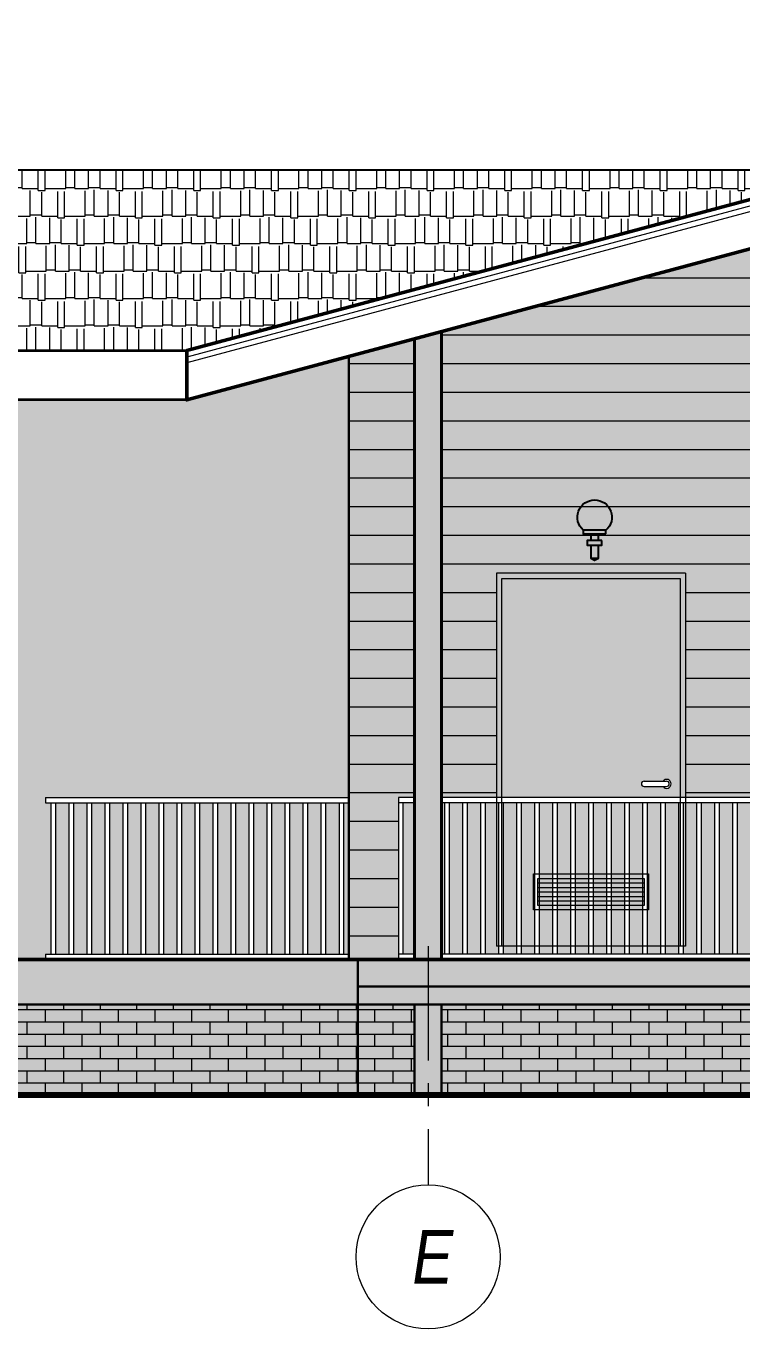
# Model space of a CAD drawing. Header units: millimetres. Extents: x 1582001 to 3303937, y 226471 to 491235.
# Drawn here: x 1779293 to 1783268, y 422076 to 429307 of the extents above; entities that cross this region are included whole.
import ezdxf
from ezdxf.enums import TextEntityAlignment as Align

# ---------------------------------------------------------------- set-up
doc = ezdxf.new("R2010")
doc.units = ezdxf.units.MM
doc.linetypes.add('CENTER', pattern=[50.8, 31.75, -6.35, 6.35, -6.35])
doc.layers.add('Fasad', color=7, linetype='Continuous')
for name, color, linetype, lineweight in [('Интерьер - Лестница_Ном_пера__1', 7, 'Continuous', 13), ('Конструктивный - Несущий_Ном_пера__1', 7, 'Continuous', 13), ('Кровля', 232, 'Continuous', 25), ('Лестница', 74, 'Continuous', 25), ('Оболочка - Крыша_Ном_пера__1', 7, 'Continuous', 13), ('Оси', 251, 'CENTER', 9), ('Размеры', 7, 'Continuous', 18), ('тонко', 200, 'Continuous', 13)]:
    doc.layers.add(name, color=color, linetype=linetype, lineweight=lineweight)
doc.styles.add('GOST 2.304', font='ARIALNI.TTF', dxfattribs={"width": 0.98, "height": 300})
pattern_1 = [(0, (195253.23, 28032.804), (0, 67.7418), []), (90, (195253.23, 28032.8), (-101.6, 67.7418), [67.7418, -67.7418])]

# ---------------------------------------------------------------- blocks, each defined once
blk = doc.blocks.new('Фонарь 4')
blk.add_lwpolyline([(-40.9, 112.3), (40.9, 112.3), (40.9, 86.3), (-40.9, 86.3)], close=True)
for points in [[(-21, 11.9), (21, 11.9)], [(-21, 11.9), (0, 0), (21, 11.9)]]:
    blk.add_lwpolyline(points)
at = {"layer": 'Fasad'}
for p, q in [((-21, 112.3), (-21, 147.7)), ((21, 147.7), (21, 112.3)), ((-21, 11.9), (-21, 86.3)), ((21, 86.3), (21, 11.9))]:
    blk.add_line(p, q, dxfattribs=at)
blk.add_lwpolyline([(-63, 147.7), (-63, 168.7), (63, 168.7), (63, 147.7)], close=True, dxfattribs=at)
blk.add_arc((0, 240.9), 95.8, 311.1121, 228.8879, dxfattribs=at)

msp = doc.modelspace()

# ---------------------------------------------------------------- hatches: boundary and pattern name
at = {"lineweight": 18, "ltscale": 100, "true_color": 0x4c2f26}
h = msp.add_hatch(dxfattribs=at)
h.set_pattern_fill('AR-RSHKE', color=29, scale=0.5, style=0)
h.set_pattern_definition([(0, (147035.77, 159418.19), (323.85, 152.4), [76.2, -63.5, 88.9, -38.1, 114.3, -50.8]), (0, (147111.97, 159424.54), (323.85, 152.4), [63.5, -241.3, 50.8, -76.2]), (0, (147264.37, 159408.67), (323.85, 152.4), [38.1, -393.7]), (90, (147035.77, 159418.19), (-107.95, 152.4), [146.05, -463.55]), (90, (147111.97, 159418.19), (-107.95, 152.4), [142.875, -466.725]), (90, (147175.47, 159418.19), (-107.95, 152.4), [133.35, -476.25]), (90, (147264.37, 159408.67), (-107.95, 152.4), [146.05, -463.55]), (90, (147302.47, 159408.67), (-107.95, 152.4), [146.05, -463.55]), (90, (147416.77, 159418.19), (-107.95, 152.4), [139.7, -469.9])])
h.paths.add_polyline_path([(1777485.1, 428508.1), (1783925.1, 428508.1), (1780185.1, 427506), (1777485.1, 427506)])
at = {"lineweight": -3, "ltscale": 100, "true_color": 0xffe3c7}
h = msp.add_hatch(color=254, dxfattribs=at)
h.paths.add_polyline_path([(1781600.1, 427610.8), (1781450.1, 427570.6), (1781450.1, 424126.3), (1781600.1, 424126.3)])
h.paths.add_polyline_path([(1784550.1, 428186.3), (1783748.1, 428186.3), (1781600.1, 427610.8), (1781600.1, 425026.1), (1781905.4, 425026.1), (1781905.4, 426271.3), (1782954.9, 426271.3), (1782954.9, 425026.1), (1784550.1, 425026.1)])
h.paths.add_polyline_path([(1781450.1, 427570.6), (1781085.1, 427472.8), (1781085.1, 424126.3), (1781135.1, 424126.3), (1781360.1, 424126.3), (1781360.1, 425026.1), (1781450.1, 425026.1)])
h = msp.add_hatch(color=254, dxfattribs=at)
h.paths.add_polyline_path([(1778450.1, 427231.6), (1778085.1, 427231.6), (1778085.1, 424126.3), (1778450.1, 424126.3)])
h.paths.add_polyline_path([(1781085.1, 427472.8), (1780185.1, 427231.6), (1778600.1, 427231.6), (1778600.1, 424126.3), (1779400.1, 424126.3), (1779400.1, 424155.6), (1779430.6, 424155.6), (1779430.6, 424996.8), (1779400.1, 424996.8), (1779400.1, 425026.1), (1781085.1, 425026.1)])
at = {"lineweight": -3, "ltscale": 100}
h = msp.add_hatch(color=32, dxfattribs=at)
h.paths.add_polyline_path([(1782924.9, 426241.3), (1781935.4, 426241.3), (1781935.4, 425026.1), (1782924.9, 425026.1)], flags=17)
h.paths.add_polyline_path([(1782724.9, 425116.3), (1782829.9, 425116.3, -3), (1782829.9, 425086.3), (1782724.9, 425086.3, -1)], flags=16)
h.paths.add_polyline_path([(1781935.4, 426241.3), (1782924.9, 426241.3), (1782924.9, 425026.1), (1782954.9, 425026.1), (1782954.9, 426271.3), (1781905.4, 426271.3), (1781905.4, 425026.1), (1781935.4, 425026.1)])
at = {"lineweight": -3, "ltscale": 100, "true_color": 0xffe3c7}
h = msp.add_hatch(color=254, dxfattribs=at)
h.paths.add_polyline_path([(1781030.6, 424996.8), (1780955.6, 424996.8), (1780955.6, 424155.6), (1781030.6, 424155.6)])
h.paths.add_polyline_path([(1781085.1, 424996.8), (1781055.6, 424996.8), (1781055.6, 424155.6), (1781085.1, 424155.6)])
h.paths.add_polyline_path([(1780930.6, 424996.8), (1780855.6, 424996.8), (1780855.6, 424155.6), (1780930.6, 424155.6)])
h.paths.add_polyline_path([(1780830.6, 424996.8), (1780755.6, 424996.8), (1780755.6, 424155.6), (1780830.6, 424155.6)])
h.paths.add_polyline_path([(1780730.6, 424996.8), (1780655.6, 424996.8), (1780655.6, 424155.6), (1780730.6, 424155.6)])
h.paths.add_polyline_path([(1780630.6, 424996.8), (1780555.6, 424996.8), (1780555.6, 424155.6), (1780630.6, 424155.6)])
h.paths.add_polyline_path([(1780530.6, 424996.8), (1780455.6, 424996.8), (1780455.6, 424155.6), (1780530.6, 424155.6)])
h.paths.add_polyline_path([(1780430.6, 424996.8), (1780355.6, 424996.8), (1780355.6, 424155.6), (1780430.6, 424155.6)])
h.paths.add_polyline_path([(1780330.6, 424996.8), (1780255.6, 424996.8), (1780255.6, 424155.6), (1780330.6, 424155.6)])
h.paths.add_polyline_path([(1780230.6, 424996.8), (1780155.6, 424996.8), (1780155.6, 424155.6), (1780230.6, 424155.6)])
h.paths.add_polyline_path([(1780130.6, 424996.8), (1780055.6, 424996.8), (1780055.6, 424155.6), (1780130.6, 424155.6)])
h.paths.add_polyline_path([(1780030.6, 424996.8), (1779955.6, 424996.8), (1779955.6, 424155.6), (1780030.6, 424155.6)])
h.paths.add_polyline_path([(1779930.6, 424996.8), (1779855.6, 424996.8), (1779855.6, 424155.6), (1779930.6, 424155.6)])
h.paths.add_polyline_path([(1779830.6, 424996.8), (1779755.6, 424996.8), (1779755.6, 424155.6), (1779830.6, 424155.6)])
h.paths.add_polyline_path([(1779730.6, 424996.8), (1779655.6, 424996.8), (1779655.6, 424155.6), (1779730.6, 424155.6)])
h.paths.add_polyline_path([(1779630.6, 424996.8), (1779555.6, 424996.8), (1779555.6, 424155.6), (1779630.6, 424155.6)])
h.paths.add_polyline_path([(1779530.6, 424996.8), (1779455.6, 424996.8), (1779455.6, 424155.6), (1779530.6, 424155.6)])
h = msp.add_hatch(color=254, dxfattribs=at)
h.paths.add_polyline_path([(1781905.4, 424996.8), (1781841.7, 424996.8), (1781841.7, 424155.6), (1781916.7, 424155.6), (1781916.7, 424201.3), (1781905.4, 424201.3)])
h.paths.add_polyline_path([(1781816.7, 424996.8), (1781741.7, 424996.8), (1781741.7, 424155.6), (1781816.7, 424155.6)])
h.paths.add_polyline_path([(1781716.7, 424996.8), (1781641.7, 424996.8), (1781641.7, 424155.6), (1781716.7, 424155.6)])
h.paths.add_polyline_path([(1781450.1, 424996.8), (1781385.1, 424996.8), (1781385.1, 424155.6), (1781450.1, 424155.6)])
msp.add_hatch(color=254, dxfattribs=at).paths.add_polyline_path([(1781616.7, 424996.8), (1781600.1, 424996.8), (1781600.1, 424155.6), (1781616.7, 424155.6)])
at = {"lineweight": -3, "ltscale": 100}
msp.add_hatch(color=32, dxfattribs=at).paths.add_polyline_path([(1781916.7, 424996.8), (1781905.4, 424996.8), (1781905.4, 424201.3), (1781916.7, 424201.3)])
h = msp.add_hatch(color=32, dxfattribs=at)
h.paths.add_polyline_path([(1782954.9, 424996.8), (1782941.7, 424996.8), (1782941.7, 424201.3), (1782954.9, 424201.3)])
h.paths.add_polyline_path([(1782916.7, 424996.8), (1782841.7, 424996.8), (1782841.7, 424201.3), (1782916.7, 424201.3)])
h.paths.add_polyline_path([(1782816.7, 424996.8), (1782741.7, 424996.8), (1782741.7, 424601.3), (1782749.9, 424601.3), (1782749.9, 424401.3), (1782741.7, 424401.3), (1782741.7, 424201.3), (1782816.7, 424201.3)])
h.paths.add_polyline_path([(1782716.7, 424996.8), (1782641.7, 424996.8), (1782641.7, 424601.3), (1782716.7, 424601.3)])
h.paths.add_polyline_path([(1782616.7, 424996.8), (1782541.7, 424996.8), (1782541.7, 424601.3), (1782616.7, 424601.3)])
h.paths.add_polyline_path([(1782516.7, 424996.8), (1782441.7, 424996.8), (1782441.7, 424601.3), (1782516.7, 424601.3)])
h.paths.add_polyline_path([(1782416.7, 424996.8), (1782341.7, 424996.8), (1782341.7, 424601.3), (1782416.7, 424601.3)])
h.paths.add_polyline_path([(1782316.7, 424996.8), (1782241.7, 424996.8), (1782241.7, 424601.3), (1782316.7, 424601.3)])
h.paths.add_polyline_path([(1782216.7, 424996.8), (1782141.7, 424996.8), (1782141.7, 424601.3), (1782216.7, 424601.3)])
h.paths.add_polyline_path([(1782116.7, 424996.8), (1782041.7, 424996.8), (1782041.7, 424201.3), (1782116.7, 424201.3), (1782116.7, 424401.3), (1782110.4, 424401.3), (1782110.4, 424601.3), (1782116.7, 424601.3)])
h.paths.add_polyline_path([(1782016.7, 424996.8), (1781941.7, 424996.8), (1781941.7, 424201.3), (1782016.7, 424201.3)])
h.paths.add_polyline_path([(1782216.7, 424401.3), (1782141.7, 424401.3), (1782141.7, 424201.3), (1782216.7, 424201.3)])
h.paths.add_polyline_path([(1782316.7, 424401.3), (1782241.7, 424401.3), (1782241.7, 424201.3), (1782316.7, 424201.3)])
h.paths.add_polyline_path([(1782416.7, 424401.3), (1782341.7, 424401.3), (1782341.7, 424201.3), (1782416.7, 424201.3)])
h.paths.add_polyline_path([(1782516.7, 424401.3), (1782441.7, 424401.3), (1782441.7, 424201.3), (1782516.7, 424201.3)])
h.paths.add_polyline_path([(1782616.7, 424401.3), (1782541.7, 424401.3), (1782541.7, 424201.3), (1782616.7, 424201.3)])
h.paths.add_polyline_path([(1782716.7, 424401.3), (1782641.7, 424401.3), (1782641.7, 424201.3), (1782716.7, 424201.3)])
at = {"lineweight": -3, "ltscale": 100, "true_color": 0xffe3c7}
h = msp.add_hatch(color=254, dxfattribs=at)
h.paths.add_polyline_path([(1784516.7, 424996.8), (1784441.7, 424996.8), (1784441.7, 424155.6), (1784516.7, 424155.6)])
h.paths.add_polyline_path([(1784416.7, 424996.8), (1784341.7, 424996.8), (1784341.7, 424155.6), (1784416.7, 424155.6)])
h.paths.add_polyline_path([(1784316.7, 424996.8), (1784241.7, 424996.8), (1784241.7, 424155.6), (1784316.7, 424155.6)])
h.paths.add_polyline_path([(1784216.7, 424996.8), (1784141.7, 424996.8), (1784141.7, 424155.6), (1784216.7, 424155.6)])
h.paths.add_polyline_path([(1784116.7, 424996.8), (1784041.7, 424996.8), (1784041.7, 424155.6), (1784116.7, 424155.6)])
h.paths.add_polyline_path([(1784016.7, 424996.8), (1783941.7, 424996.8), (1783941.7, 424155.6), (1784016.7, 424155.6)])
h.paths.add_polyline_path([(1783916.7, 424996.8), (1783841.7, 424996.8), (1783841.7, 424155.6), (1783916.7, 424155.6)])
h.paths.add_polyline_path([(1783816.7, 424996.8), (1783741.7, 424996.8), (1783741.7, 424155.6), (1783816.7, 424155.6)])
h.paths.add_polyline_path([(1783716.7, 424996.8), (1783641.7, 424996.8), (1783641.7, 424155.6), (1783716.7, 424155.6)])
h.paths.add_polyline_path([(1783616.7, 424996.8), (1783541.7, 424996.8), (1783541.7, 424155.6), (1783616.7, 424155.6)])
h.paths.add_polyline_path([(1783516.7, 424996.8), (1783441.7, 424996.8), (1783441.7, 424155.6), (1783516.7, 424155.6)])
h.paths.add_polyline_path([(1783416.7, 424996.8), (1783341.7, 424996.8), (1783341.7, 424155.6), (1783416.7, 424155.6)])
h.paths.add_polyline_path([(1783316.7, 424996.8), (1783241.7, 424996.8), (1783241.7, 424155.6), (1783316.7, 424155.6)])
h.paths.add_polyline_path([(1783216.7, 424996.8), (1783141.7, 424996.8), (1783141.7, 424155.6), (1783216.7, 424155.6)])
h.paths.add_polyline_path([(1783116.7, 424996.8), (1783041.7, 424996.8), (1783041.7, 424155.6), (1783116.7, 424155.6)])
h.paths.add_polyline_path([(1783016.7, 424996.8), (1782954.9, 424996.8), (1782954.9, 424201.3), (1782941.7, 424201.3), (1782941.7, 424155.6), (1783016.7, 424155.6)])
at = {"lineweight": -3, "ltscale": 100}
h = msp.add_hatch(color=255, dxfattribs=at)
h.paths.add_polyline_path([(1782216.7, 424601.3), (1782141.7, 424601.3), (1782141.7, 424576.3), (1782216.7, 424576.3)])
h.paths.add_polyline_path([(1782116.7, 424601.3), (1782110.4, 424601.3), (1782110.4, 424401.3), (1782116.7, 424401.3)])
h.paths.add_polyline_path([(1782316.7, 424601.3), (1782241.7, 424601.3), (1782241.7, 424576.3), (1782316.7, 424576.3)])
h.paths.add_polyline_path([(1782416.7, 424601.3), (1782341.7, 424601.3), (1782341.7, 424576.3), (1782416.7, 424576.3)])
h.paths.add_polyline_path([(1782516.7, 424601.3), (1782441.7, 424601.3), (1782441.7, 424576.3), (1782516.7, 424576.3)])
h.paths.add_polyline_path([(1782616.7, 424601.3), (1782541.7, 424601.3), (1782541.7, 424576.3), (1782616.7, 424576.3)])
h.paths.add_polyline_path([(1782716.7, 424601.3), (1782641.7, 424601.3), (1782641.7, 424576.3), (1782716.7, 424576.3)])
h.paths.add_polyline_path([(1782749.9, 424601.3), (1782741.7, 424601.3), (1782741.7, 424401.3), (1782749.9, 424401.3)])
h.paths.add_polyline_path([(1782716.7, 424426.3), (1782641.7, 424426.3), (1782641.7, 424401.3), (1782716.7, 424401.3)])
h.paths.add_polyline_path([(1782616.7, 424426.3), (1782541.7, 424426.3), (1782541.7, 424401.3), (1782616.7, 424401.3)])
h.paths.add_polyline_path([(1782516.7, 424426.3), (1782441.7, 424426.3), (1782441.7, 424401.3), (1782516.7, 424401.3)])
h.paths.add_polyline_path([(1782416.7, 424426.3), (1782341.7, 424426.3), (1782341.7, 424401.3), (1782416.7, 424401.3)])
h.paths.add_polyline_path([(1782316.7, 424426.3), (1782241.7, 424426.3), (1782241.7, 424401.3), (1782316.7, 424401.3)])
h.paths.add_polyline_path([(1782216.7, 424426.3), (1782141.7, 424426.3), (1782141.7, 424401.3), (1782216.7, 424401.3)])
h.paths.add_polyline_path([(1782216.7, 424451.3), (1782141.7, 424451.3), (1782141.7, 424426.3), (1782216.7, 424426.3)])
h.paths.add_polyline_path([(1782216.7, 424476.3), (1782141.7, 424476.3), (1782141.7, 424451.3), (1782216.7, 424451.3)])
h.paths.add_polyline_path([(1782216.7, 424501.3), (1782141.7, 424501.3), (1782141.7, 424476.3), (1782216.7, 424476.3)])
h.paths.add_polyline_path([(1782216.7, 424526.3), (1782141.7, 424526.3), (1782141.7, 424501.3), (1782216.7, 424501.3)])
h.paths.add_polyline_path([(1782216.7, 424551.3), (1782141.7, 424551.3), (1782141.7, 424526.3), (1782216.7, 424526.3)])
h.paths.add_polyline_path([(1782216.7, 424576.3), (1782141.7, 424576.3), (1782141.7, 424551.3), (1782216.7, 424551.3)])
h.paths.add_polyline_path([(1782316.7, 424576.3), (1782241.7, 424576.3), (1782241.7, 424551.3), (1782316.7, 424551.3)])
h.paths.add_polyline_path([(1782316.7, 424551.3), (1782241.7, 424551.3), (1782241.7, 424526.3), (1782316.7, 424526.3)])
h.paths.add_polyline_path([(1782316.7, 424526.3), (1782241.7, 424526.3), (1782241.7, 424501.3), (1782316.7, 424501.3)])
h.paths.add_polyline_path([(1782316.7, 424501.3), (1782241.7, 424501.3), (1782241.7, 424476.3), (1782316.7, 424476.3)])
h.paths.add_polyline_path([(1782316.7, 424476.3), (1782241.7, 424476.3), (1782241.7, 424451.3), (1782316.7, 424451.3)])
h.paths.add_polyline_path([(1782316.7, 424451.3), (1782241.7, 424451.3), (1782241.7, 424426.3), (1782316.7, 424426.3)])
h.paths.add_polyline_path([(1782416.7, 424451.3), (1782341.7, 424451.3), (1782341.7, 424426.3), (1782416.7, 424426.3)])
h.paths.add_polyline_path([(1782416.7, 424476.3), (1782341.7, 424476.3), (1782341.7, 424451.3), (1782416.7, 424451.3)])
h.paths.add_polyline_path([(1782416.7, 424501.3), (1782341.7, 424501.3), (1782341.7, 424476.3), (1782416.7, 424476.3)])
h.paths.add_polyline_path([(1782416.7, 424526.3), (1782341.7, 424526.3), (1782341.7, 424501.3), (1782416.7, 424501.3)])
h.paths.add_polyline_path([(1782416.7, 424551.3), (1782341.7, 424551.3), (1782341.7, 424526.3), (1782416.7, 424526.3)])
h.paths.add_polyline_path([(1782416.7, 424576.3), (1782341.7, 424576.3), (1782341.7, 424551.3), (1782416.7, 424551.3)])
h.paths.add_polyline_path([(1782516.7, 424576.3), (1782441.7, 424576.3), (1782441.7, 424551.3), (1782516.7, 424551.3)])
h.paths.add_polyline_path([(1782516.7, 424551.3), (1782441.7, 424551.3), (1782441.7, 424526.3), (1782516.7, 424526.3)])
h.paths.add_polyline_path([(1782516.7, 424526.3), (1782441.7, 424526.3), (1782441.7, 424501.3), (1782516.7, 424501.3)])
h.paths.add_polyline_path([(1782516.7, 424501.3), (1782441.7, 424501.3), (1782441.7, 424476.3), (1782516.7, 424476.3)])
h.paths.add_polyline_path([(1782516.7, 424476.3), (1782441.7, 424476.3), (1782441.7, 424451.3), (1782516.7, 424451.3)])
h.paths.add_polyline_path([(1782516.7, 424451.3), (1782441.7, 424451.3), (1782441.7, 424426.3), (1782516.7, 424426.3)])
h.paths.add_polyline_path([(1782616.7, 424451.3), (1782541.7, 424451.3), (1782541.7, 424426.3), (1782616.7, 424426.3)])
h.paths.add_polyline_path([(1782616.7, 424476.3), (1782541.7, 424476.3), (1782541.7, 424451.3), (1782616.7, 424451.3)])
h.paths.add_polyline_path([(1782616.7, 424501.3), (1782541.7, 424501.3), (1782541.7, 424476.3), (1782616.7, 424476.3)])
h.paths.add_polyline_path([(1782616.7, 424526.3), (1782541.7, 424526.3), (1782541.7, 424501.3), (1782616.7, 424501.3)])
h.paths.add_polyline_path([(1782616.7, 424551.3), (1782541.7, 424551.3), (1782541.7, 424526.3), (1782616.7, 424526.3)])
h.paths.add_polyline_path([(1782616.7, 424576.3), (1782541.7, 424576.3), (1782541.7, 424551.3), (1782616.7, 424551.3)])
h.paths.add_polyline_path([(1782716.7, 424576.3), (1782641.7, 424576.3), (1782641.7, 424551.3), (1782716.7, 424551.3)])
h.paths.add_polyline_path([(1782716.7, 424551.3), (1782641.7, 424551.3), (1782641.7, 424526.3), (1782716.7, 424526.3)])
h.paths.add_polyline_path([(1782716.7, 424526.3), (1782641.7, 424526.3), (1782641.7, 424501.3), (1782716.7, 424501.3)])
h.paths.add_polyline_path([(1782716.7, 424501.3), (1782641.7, 424501.3), (1782641.7, 424476.3), (1782716.7, 424476.3)])
h.paths.add_polyline_path([(1782716.7, 424476.3), (1782641.7, 424476.3), (1782641.7, 424451.3), (1782716.7, 424451.3)])
h.paths.add_polyline_path([(1782716.7, 424451.3), (1782641.7, 424451.3), (1782641.7, 424426.3), (1782716.7, 424426.3)])
at = {"lineweight": -3, "ltscale": 100, "true_color": 0xffe3c7}
h = msp.add_hatch(color=254, dxfattribs=at)
h.paths.add_polyline_path([(1782916.7, 424201.3), (1782841.7, 424201.3), (1782841.7, 424155.6), (1782916.7, 424155.6)])
h.paths.add_polyline_path([(1782816.7, 424201.3), (1782741.7, 424201.3), (1782741.7, 424155.6), (1782816.7, 424155.6)])
h.paths.add_polyline_path([(1782716.7, 424201.3), (1782641.7, 424201.3), (1782641.7, 424155.6), (1782716.7, 424155.6)])
h.paths.add_polyline_path([(1782616.7, 424201.3), (1782541.7, 424201.3), (1782541.7, 424155.6), (1782616.7, 424155.6)])
h.paths.add_polyline_path([(1782516.7, 424201.3), (1782441.7, 424201.3), (1782441.7, 424155.6), (1782516.7, 424155.6)])
h.paths.add_polyline_path([(1782416.7, 424201.3), (1782341.7, 424201.3), (1782341.7, 424155.6), (1782416.7, 424155.6)])
h.paths.add_polyline_path([(1782316.7, 424201.3), (1782241.7, 424201.3), (1782241.7, 424155.6), (1782316.7, 424155.6)])
h.paths.add_polyline_path([(1782216.7, 424201.3), (1782141.7, 424201.3), (1782141.7, 424155.6), (1782216.7, 424155.6)])
h.paths.add_polyline_path([(1782116.7, 424201.3), (1782041.7, 424201.3), (1782041.7, 424155.6), (1782116.7, 424155.6)])
h.paths.add_polyline_path([(1782016.7, 424201.3), (1781941.7, 424201.3), (1781941.7, 424155.6), (1782016.7, 424155.6)])
at = {"lineweight": -3, "ltscale": 100, "true_color": 0xb83205}
h = msp.add_hatch(color=22, dxfattribs=at)
h.paths.add_polyline_path([(1778450.1, 424126.3), (1778085.1, 424126.3), (1778035.1, 424126.3), (1778035.1, 423976.3), (1778450.1, 423976.3)])
h.paths.add_polyline_path([(1778450.1, 423976.3), (1778085.1, 423976.3), (1778085.1, 423876.3), (1778450.1, 423876.3)])
h.paths.add_polyline_path([(1778450.1, 423876.3), (1778135.1, 423876.3), (1778135.1, 423376.3), (1778355.1, 423376.3), (1778355.1, 423476.3), (1778335.1, 423476.3), (1778335.1, 423526.3), (1778450.1, 423526.3)])
h.paths.add_polyline_path([(1778835.1, 423826.3), (1779105.1, 423826.3), (1779105.1, 423876.3), (1778600.1, 423876.3), (1778600.1, 423676.3), (1778855.1, 423676.3), (1778855.1, 423776.3), (1778835.1, 423776.3)])
h.paths.add_polyline_path([(1779105.1, 423926.3), (1779085.1, 423926.3), (1779085.1, 423976.3), (1778600.1, 423976.3), (1778600.1, 423876.3), (1779105.1, 423876.3)])
h.paths.add_polyline_path([(1779185.1, 424126.3), (1778600.1, 424126.3), (1778600.1, 423976.3), (1779185.1, 423976.3)])
h.paths.add_polyline_path([(1779185.1, 423806.3), (1778600.1, 423455.3), (1778600.1, 423376.3), (1778760, 423376.3), (1779185.1, 423631.4)])
h.paths.add_polyline_path([(1779185.1, 423631.4), (1778760, 423376.3), (1779185.1, 423376.3)], flags=17)
h.paths.add_polyline_path([(1781135.1, 423876.3), (1779185.1, 423876.3), (1779185.1, 423376.3), (1781135.1, 423376.3)])
h.paths.add_polyline_path([(1781135.1, 424126.3), (1779185.1, 424126.3), (1779185.1, 423876.3), (1781135.1, 423876.3)])
h.paths.add_polyline_path([(1781450.1, 423876.3), (1781135.1, 423876.3), (1781135.1, 423376.3), (1781450.1, 423376.3)])
h.paths.add_polyline_path([(1781525.1, 423976.3), (1781135.1, 423976.3), (1781135.1, 423876.3), (1781450.1, 423876.3), (1781525.1, 423876.3)])
h.paths.add_polyline_path([(1781525.1, 424126.3), (1781135.1, 424126.3), (1781135.1, 423976.3), (1781525.1, 423976.3)])
h.paths.add_polyline_path([(1786325.1, 424126.3), (1781525.1, 424126.3), (1781525.1, 423976.3), (1786325.1, 423976.3)])
h.paths.add_polyline_path([(1786325.1, 423976.3), (1781525.1, 423976.3), (1781525.1, 423876.3), (1786325.1, 423876.3)])
h.paths.add_polyline_path([(1784550.1, 423876.3), (1781600.1, 423876.3), (1781600.1, 423376.3), (1784550.1, 423376.3)])
h.paths.add_polyline_path([(1781600.1, 423876.3), (1781525.1, 423876.3), (1781525.1, 423376.3), (1781600.1, 423376.3)])
h.paths.add_polyline_path([(1781525.1, 423876.3), (1781450.1, 423876.3), (1781450.1, 423376.3), (1781525.1, 423376.3)])
h.paths.add_polyline_path([(1784700.1, 423876.3), (1784550.1, 423876.3), (1784550.1, 423376.3), (1784700.1, 423376.3)])
h.paths.add_polyline_path([(1786325.1, 423876.3), (1784700.1, 423876.3), (1784700.1, 423376.3), (1786325.1, 423376.3)])
at = {"layer": 'Конструктивный - Несущий_Ном_пера__1', "linetype": 'Continuous', "lineweight": 18, "true_color": 0x4c2f26}
h = msp.add_hatch(dxfattribs=at)
h.set_pattern_fill('ANSI31', color=29, scale=50, angle=315, style=0)
h.set_pattern_definition([(0, (147035.77, 160574.87), (4e-14, 158.75), [])])
h.paths.add_polyline_path([(1781450.1, 427570.6), (1781085.1, 427472.8), (1781085.1, 424126.3), (1781360.1, 424126.3), (1781360.1, 425026.1), (1781450.1, 425026.1)])
h.paths.add_polyline_path([(1788075.1, 428186.3), (1784700.1, 428186.3), (1784700.1, 425026.1), (1786073.5, 425026.1), (1786073.5, 424996.8), (1786041.7, 424996.8), (1786041.7, 424155.6), (1786073.5, 424155.6), (1786073.5, 424126.3), (1787010.1, 424126.3), (1787010.1, 426591.3), (1788060.1, 426591.3), (1788060.1, 424201.3), (1788075.1, 424201.3)])
h.paths.add_polyline_path([(1784550.1, 428186.3), (1783748.1, 428186.3), (1781600.1, 427610.8), (1781600.1, 425026.1), (1781905.4, 425026.1), (1781905.4, 426271.3), (1782954.9, 426271.3), (1782954.9, 425026.1), (1784550.1, 425026.1)])
h = msp.add_hatch(dxfattribs=at)
h.set_pattern_fill('AR-BRSTD', color=29, style=0)
h.set_pattern_definition(pattern_1)
h.paths.add_polyline_path([(1779185.1, 423376.3), (1781135.1, 423376.3), (1781135.1, 423876.3), (1779185.1, 423876.3)])
h = msp.add_hatch(dxfattribs=at)
h.set_pattern_fill('AR-BRSTD', color=29, style=0)
h.set_pattern_definition(pattern_1)
h.paths.add_polyline_path([(1781600.1, 423376.3), (1784550.1, 423376.3), (1784550.1, 423876.3), (1781600.1, 423876.3)])
h.paths.add_polyline_path([(1781450.1, 423376.3), (1781135.1, 423376.3), (1781135.1, 423876.3), (1781450.1, 423876.3)])

# ---------------------------------------------------------------- linework, layer by layer
at = {"lineweight": 30}
msp.add_line((1786325.1, 423976.3), (1781135.1, 423976.3), dxfattribs=at)
for points in [[(1781085.1, 427472.8), (1783748.1, 428186.3)], [(1786325.1, 424126.3), (1781085.1, 424126.3), (1781085.1, 427472.8)], [(1781135.1, 423876.3), (1781135.1, 424126.3)], [(1787825.1, 423876.3), (1788075.1, 423876.3), (1788075.1, 423376.3), (1781135.1, 423376.3), (1781135.1, 423876.3), (1786325.1, 423876.3)]]:
    msp.add_lwpolyline(points, dxfattribs=at)
at = {"color": 0, "lineweight": 40, "ltscale": 100}
for points in [[(1781600.1, 427610.8), (1781600.1, 424126.3)], [(1781450.1, 427570.6), (1781450.1, 424126.3)]]:
    msp.add_lwpolyline(points, dxfattribs=at)
for points in [[(1778085.1, 424126.3), (1778085.1, 427231.6), (1780185.1, 427231.6), (1781085.1, 427472.8), (1781085.1, 424126.3), (1778600.1, 424126.3)], [(1779185.1, 423876.3), (1781135.1, 423876.3), (1781135.1, 423376.3), (1778135.1, 423376.3), (1778135.1, 423876.3), (1778450.1, 423876.3)], [(1779185.1, 423876.3), (1786325.1, 423876.3)]]:
    msp.add_lwpolyline(points)
at = {"color": 0, "lineweight": -3, "ltscale": 100}
msp.add_lwpolyline([(1779185.1, 423376.3), (1779185.1, 424126.3), (1781135.1, 424126.3)], dxfattribs=at)
msp.add_lwpolyline([(1779185.1, 423376.3), (1781135.1, 423376.3), (1781135.1, 423876.3), (1779185.1, 423876.3)], close=True, dxfattribs=at)
at = {"color": 0, "lineweight": 30, "ltscale": 100}
for points in [[(1781450.1, 423376.3), (1781135.1, 423376.3), (1781135.1, 423876.3), (1781450.1, 423876.3)], [(1781600.1, 423376.3), (1784550.1, 423376.3), (1784550.1, 423876.3), (1781600.1, 423876.3)]]:
    msp.add_lwpolyline(points, close=True, dxfattribs=at)
at = {"color": 1, "lineweight": -3, "ltscale": 100}
for points in [[(1781450.1, 423876.3), (1781450.1, 423376.3)], [(1781600.1, 423876.3), (1781600.1, 423376.3)]]:
    msp.add_lwpolyline(points, dxfattribs=at)
at = {"layer": 'Интерьер - Лестница_Ном_пера__1', "linetype": 'Continuous', "lineweight": 80}
msp.add_line((1774370.2, 423376.3), (1798725.6, 423376.3), dxfattribs=at)
at = {"layer": 'Конструктивный - Несущий_Ном_пера__1', "color": 24, "linetype": 'Continuous'}
for p, q in [((1779400.1, 425026.1), (1781085.1, 425026.1)), ((1779400.1, 425026.1), (1781085.1, 425026.1)), ((1779400.1, 424996.8), (1781085.1, 424996.8)), ((1779430.6, 424996.8), (1779430.6, 424155.6)), ((1779455.6, 424996.8), (1779455.6, 424155.6)), ((1779530.6, 424996.8), (1779530.6, 424155.6)), ((1779555.6, 424996.8), (1779555.6, 424155.6)), ((1779630.6, 424996.8), (1779630.6, 424155.6)), ((1779655.6, 424996.8), (1779655.6, 424155.6)), ((1779730.6, 424996.8), (1779730.6, 424155.6)), ((1779755.6, 424996.8), (1779755.6, 424155.6)), ((1779830.6, 424996.8), (1779830.6, 424155.6)), ((1779855.6, 424996.8), (1779855.6, 424155.6)), ((1779930.6, 424996.8), (1779930.6, 424155.6)), ((1779955.6, 424996.8), (1779955.6, 424155.6)), ((1780030.6, 424996.8), (1780030.6, 424155.6)), ((1780055.6, 424996.8), (1780055.6, 424155.6)), ((1780130.6, 424996.8), (1780130.6, 424155.6)), ((1780155.6, 424996.8), (1780155.6, 424155.6)), ((1780230.6, 424996.8), (1780230.6, 424155.6)), ((1780255.6, 424996.8), (1780255.6, 424155.6)), ((1780330.6, 424996.8), (1780330.6, 424155.6)), ((1780355.6, 424996.8), (1780355.6, 424155.6)), ((1780430.6, 424996.8), (1780430.6, 424155.6)), ((1780455.6, 424996.8), (1780455.6, 424155.6)), ((1780530.6, 424996.8), (1780530.6, 424155.6)), ((1780555.6, 424996.8), (1780555.6, 424155.6)), ((1780630.6, 424996.8), (1780630.6, 424155.6)), ((1780655.6, 424996.8), (1780655.6, 424155.6)), ((1780730.6, 424996.8), (1780730.6, 424155.6)), ((1780755.6, 424996.8), (1780755.6, 424155.6)), ((1780830.6, 424996.8), (1780830.6, 424155.6)), ((1780855.6, 424996.8), (1780855.6, 424155.6)), ((1780930.6, 424996.8), (1780930.6, 424155.6)), ((1780955.6, 424996.8), (1780955.6, 424155.6)), ((1781030.6, 424996.8), (1781030.6, 424155.6)), ((1781055.6, 424996.8), (1781055.6, 424155.6)), ((1781360.1, 425026.1), (1781360.1, 424126.3)), ((1781385.1, 424996.8), (1781385.1, 424155.6)), ((1784550.1, 425026.1), (1781600.1, 425026.1)), ((1784550.1, 424996.8), (1781600.1, 424996.8)), ((1784550.1, 425026.1), (1781607.1, 425026.1)), ((1781616.7, 424996.8), (1781616.7, 424155.6)), ((1781641.7, 424996.8), (1781641.7, 424155.6)), ((1781716.7, 424996.8), (1781716.7, 424155.6)), ((1781741.7, 424996.8), (1781741.7, 424155.6)), ((1781816.7, 424996.8), (1781816.7, 424155.6)), ((1781841.7, 424996.8), (1781841.7, 424155.6)), ((1781916.7, 424996.8), (1781916.7, 424155.6)), ((1781941.7, 424996.8), (1781941.7, 424155.6)), ((1782016.7, 424996.8), (1782016.7, 424155.6)), ((1782041.7, 424996.8), (1782041.7, 424155.6)), ((1782116.7, 424996.8), (1782116.7, 424155.6)), ((1782141.7, 424996.8), (1782141.7, 424155.6)), ((1782216.7, 424996.8), (1782216.7, 424155.6)), ((1782241.7, 424996.8), (1782241.7, 424155.6)), ((1782316.7, 424996.8), (1782316.7, 424155.6)), ((1782341.7, 424996.8), (1782341.7, 424155.6)), ((1782416.7, 424996.8), (1782416.7, 424155.6)), ((1782441.7, 424996.8), (1782441.7, 424155.6)), ((1782516.7, 424996.8), (1782516.7, 424155.6)), ((1782541.7, 424996.8), (1782541.7, 424155.6)), ((1782616.7, 424996.8), (1782616.7, 424155.6)), ((1782641.7, 424996.8), (1782641.7, 424155.6)), ((1782716.7, 424996.8), (1782716.7, 424155.6)), ((1782741.7, 424996.8), (1782741.7, 424155.6)), ((1782816.7, 424996.8), (1782816.7, 424155.6)), ((1782841.7, 424996.8), (1782841.7, 424155.6)), ((1782916.7, 424996.8), (1782916.7, 424155.6)), ((1782941.7, 424996.8), (1782941.7, 424155.6)), ((1783016.7, 424996.8), (1783016.7, 424155.6)), ((1783041.7, 424996.8), (1783041.7, 424155.6)), ((1783116.7, 424996.8), (1783116.7, 424155.6)), ((1783141.7, 424996.8), (1783141.7, 424155.6)), ((1783216.7, 424996.8), (1783216.7, 424155.6)), ((1783241.7, 424996.8), (1783241.7, 424155.6)), ((1779400.1, 424155.6), (1781085.1, 424155.6)), ((1784550.1, 424155.6), (1781600.1, 424155.6))]:
    msp.add_line(p, q, dxfattribs=at)
for points in [[(1779400.1, 425026.1), (1779400.1, 424996.8)], [(1781450.1, 425026.1), (1781360.1, 425026.1)], [(1781450.1, 424996.8), (1781360.1, 424996.8)], [(1779400.1, 424155.6), (1779400.1, 424126.3)], [(1781450.1, 424155.6), (1781360.1, 424155.6)], [(1781450.1, 424126.3), (1781360.1, 424126.3)]]:
    msp.add_lwpolyline(points, dxfattribs=at)
at = {"layer": 'Кровля', "color": 0, "lineweight": 50}
msp.add_line((1788025.1, 424126.3), (1778600.1, 424126.3), dxfattribs=at)
msp.add_lwpolyline([(1797465.1, 426477), (1786905.1, 429306.6), (1780185.1, 427506), (1780185.1, 427231.6), (1786905.1, 429032.2), (1797465.1, 426202.7), (1797465.1, 426477)], dxfattribs=at)
at = {"layer": 'Кровля', "color": 0}
msp.add_lwpolyline([(1777485.1, 428508.1), (1783925.1, 428508.1), (1780185.1, 427506), (1780185.1, 427506), (1780185.1, 427506), (1780185.1, 427506), (1777485.1, 427506), (1777485.1, 428508.1)], dxfattribs=at)
at = {"layer": 'Кровля', "color": 0, "lineweight": 35}
msp.add_lwpolyline([(1777485.1, 427506), (1780185.1, 427506), (1780185.1, 427231.6), (1777485.1, 427231.6)], close=True, dxfattribs=at)
at = {"layer": 'Лестница'}
msp.add_line((1781135.1, 423976.3), (1788025.1, 423976.3), dxfattribs=at)
at = {"layer": 'Оболочка - Крыша_Ном_пера__1', "linetype": 'Continuous'}
for p, q in [((1786905.1, 429270.9), (1780185.1, 427469.6)), ((1786905.1, 429239.9), (1780185.1, 427438.5))]:
    msp.add_line(p, q, dxfattribs=at)
at = {"layer": 'Оси', "ltscale": 20}
msp.add_line((1781525.1, 424201.3), (1781525.1, 422876.3), dxfattribs=at)
at = {"layer": 'Оси', "linetype": 'Continuous', "ltscale": 100}
msp.add_circle((1781525.1, 422476.3), 400, dxfattribs=at)
msp.add_circle((1781525.1, 422476.3), 400, dxfattribs=at)
at = {"layer": 'Размеры', "color": 0, "ltscale": 100}
for p, q in [((1782135.4, 424576.3), (1782724.9, 424576.3)), ((1782135.4, 424551.3), (1782724.9, 424551.3)), ((1782135.4, 424526.3), (1782724.9, 424526.3)), ((1782135.4, 424501.3), (1782724.9, 424501.3)), ((1782135.4, 424476.3), (1782724.9, 424476.3)), ((1782135.4, 424451.3), (1782724.9, 424451.3))]:
    msp.add_line(p, q, dxfattribs=at)
for points in [[(1782110.4, 424601.3), (1782749.9, 424601.3), (1782749.9, 424401.3), (1782110.4, 424401.3)], [(1782135.4, 424576.3), (1782724.9, 424576.3), (1782724.9, 424426.3), (1782135.4, 424426.3)]]:
    msp.add_lwpolyline(points, close=True, dxfattribs=at)
at = {"layer": 'тонко', "color": 0, "linetype": 'ByBlock', "ltscale": 50}
for p, q in [((1782954.9, 426271.3), (1781905.4, 426271.3)), ((1781905.4, 426271.3), (1781905.4, 424201.3)), ((1782954.9, 426271.3), (1782954.9, 424201.3))]:
    msp.add_line(p, q, dxfattribs=at)
at = {"layer": 'тонко', "color": 0}
for p, q in [((1782724.9, 425116.3), (1782849.9, 425116.3)), ((1782724.9, 425086.3), (1782849.9, 425086.3))]:
    msp.add_line(p, q, dxfattribs=at)
at = {"layer": 'тонко'}
msp.add_line((1782954.9, 424201.3), (1781905.4, 424201.3), dxfattribs=at)
at = {"layer": 'тонко', "color": 0, "linetype": 'ByBlock'}
msp.add_lwpolyline([(1781935.4, 426241.3), (1782924.9, 426241.3), (1782924.9, 424201.3), (1781935.4, 424201.3)], close=True, dxfattribs=at)
at = {"layer": 'тонко', "color": 0}
for centre, radius, start, end in [((1782724.9, 425101.3), 15, 90, 270), ((1782849.9, 425101.3), 25, 216.8699, 143.1301), ((1782849.9, 425101.3), 15, 270, 90)]:
    msp.add_arc(centre, radius, start, end, dxfattribs=at)

# ---------------------------------------------------------------- block references
at = {"xscale": -1}
msp.add_blockref('Фонарь 4', (1782450.1, 426340.2), dxfattribs=at)

# ---------------------------------------------------------------- texts
at = {"layer": 'Оси', "linetype": 'Continuous', "ltscale": 100, "style": 'GOST 2.304'}
msp.add_text('Е', height=297.2, dxfattribs=at).set_placement((1781551.4, 422476.3), align=Align.MIDDLE_CENTER)

doc.saveas('drawing.dxf')
